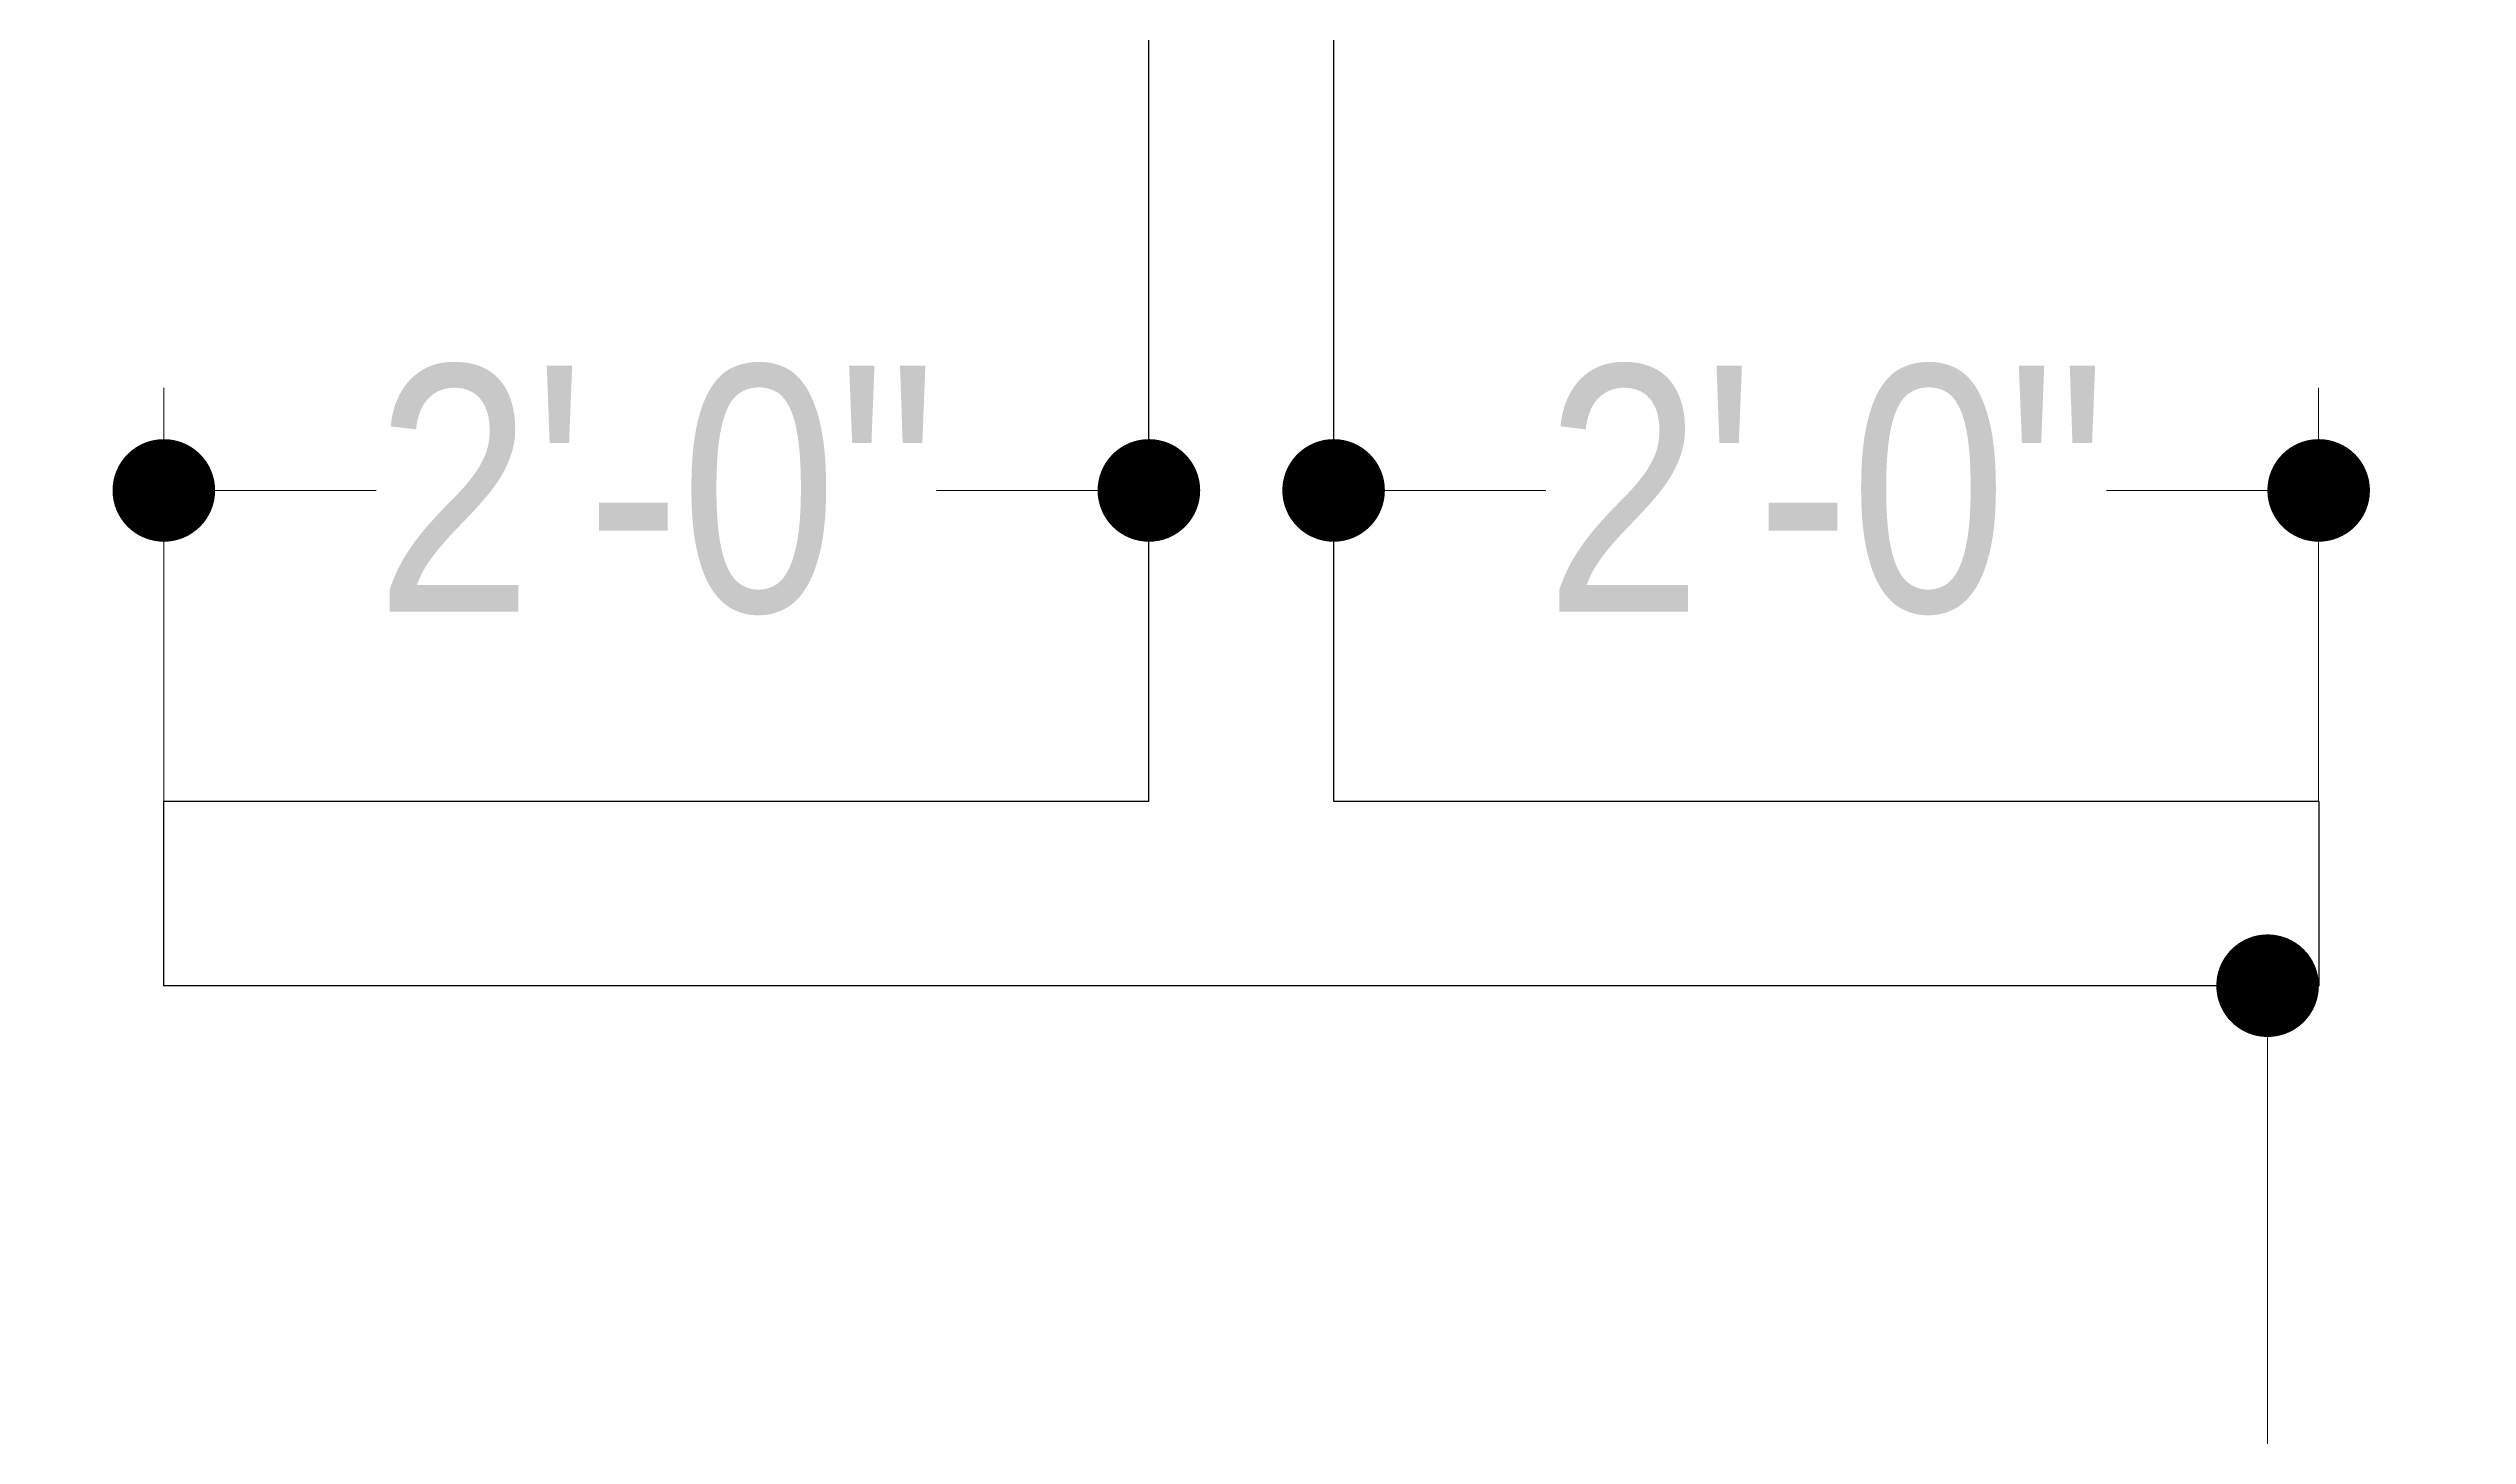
# Model space of a CAD drawing. Header units: millimetres. Extents: x 56222 to 162971, y -175692 to -121287.
# Drawn here: x 155210 to 155268.9, y -172472.6 to -172438.8 of the extents above; entities that cross this region are included whole.
import ezdxf

# ---------------------------------------------------------------- set-up
doc = ezdxf.new("R2010")
doc.units = ezdxf.units.MM
doc.header["$MEASUREMENT"] = 0
doc.header["$PDMODE"] = 35
doc.layers.get('Defpoints').update_dxf_attribs({"color": 220})
for name, color, linetype, lineweight in [('GROUND FLOOR', 7, 'Continuous', 9), ('GROUND FLOOR  ( DIM )', 7, 'Continuous', 9), ('GROUND FLOOR  ( PLINE )', 251, 'Continuous', 30)]:
    doc.layers.add(name, color=color, linetype=linetype, lineweight=lineweight)
doc.styles.add('Cn BT~6', font='swissc.ttf', dxfattribs={"height": 6})
doc.dimstyles.new('Cn BT~6', dxfattribs={"dimtxt": 0.18, "dimasz": 2.5, "dimexe": 2.5, "dimexo": 0, "dimgap": 0.09, "dimtad": 0, "dimdec": 3, "dimzin": 3, "dimdsep": 46, "dimlunit": 4, "dimtxsty": 'Cn BT~6', "dimblk": 'DOT', "dimcen": 0.09, "dimdle": 2, "dimclrd": 250, "dimclre": 250, "dimclrt": 5, "dimadec": 0, "dimazin": 0, "dimtfac": 0.75, "dimtdec": 3, "dimtofl": 0, "dimtmove": 0, "dimatfit": 3, "dimfxl": 1, "dimtolj": 1, "dimtzin": 0, "dimlwd": 15, "dimlwe": 15, "dimarcsym": 0})

# ---------------------------------------------------------------- blocks, each defined once
blk = doc.blocks.new('_Dot')
at = {"color": 0, "linetype": 'ByBlock', "lineweight": -2}
blk.add_line((-0.5, 0), (-1, 0), dxfattribs=at)
at = {"color": 0, "linetype": 'ByBlock', "const_width": 0.5}
blk.add_lwpolyline([(-0.25, 0, 1), (0.25, 0, 1)], format="xyb", close=True, dxfattribs=at)
blk = doc.blocks.new('*D132')
at = {"layer": 'Defpoints', "color": 0, "transparency": 16777216}
for p in [(155264.058, -172461.618), (155265.302, -172461.618), (155259.302, -172506.618)]:
    blk.add_point(p, dxfattribs=at)
at = {"layer": 'GROUND FLOOR  ( DIM )', "color": 250, "lineweight": 15, "transparency": 16777216}
for p, q in [((155265.302, -172461.618), (155261.558, -172461.618)), ((155264.058, -172464.118), (155264.058, -172477.259)), ((155264.058, -172504.118), (155264.058, -172490.978)), ((155259.302, -172506.618), (155266.558, -172506.618))]:
    blk.add_line(p, q, dxfattribs=at)
at = {"layer": 'GROUND FLOOR  ( DIM )', "color": 250, "lineweight": 15, "transparency": 16777216, "xscale": 2.5, "yscale": 2.5, "zscale": 2.5}
for p, rotation in [((155264.058, -172461.618), 90), ((155264.058, -172506.618), 270)]:
    blk.add_blockref('_Dot', p, dxfattribs=dict(at, rotation=rotation))
at = {"layer": 'GROUND FLOOR  ( DIM )', "color": 5, "transparency": 16777216, "insert": (155264.058, -172484.118), "char_height": 6, "attachment_point": 5, "rotation": 90, "style": 'Cn BT~6'}
blk.add_mtext('\\A1;3\'-9"', dxfattribs=at)
blk = doc.blocks.new('*D160')
at = {"layer": 'Defpoints', "color": 0, "transparency": 16777216}
for p in [(155236.802, -172449.551), (155212.802, -172457.118), (155236.802, -172457.118)]:
    blk.add_point(p, dxfattribs=at)
at = {"layer": 'GROUND FLOOR  ( DIM )', "color": 250, "lineweight": 15, "transparency": 16777216}
for p, q in [((155212.802, -172457.118), (155212.802, -172447.051)), ((155236.802, -172457.118), (155236.802, -172447.051)), ((155215.302, -172449.551), (155217.974, -172449.551)), ((155234.302, -172449.551), (155231.631, -172449.551))]:
    blk.add_line(p, q, dxfattribs=at)
at = {"layer": 'GROUND FLOOR  ( DIM )', "color": 250, "lineweight": 15, "transparency": 16777216, "xscale": 2.5, "yscale": 2.5, "zscale": 2.5, "rotation": 180}
blk.add_blockref('_Dot', (155212.802, -172449.551), dxfattribs=at)
at = {"layer": 'GROUND FLOOR  ( DIM )', "color": 250, "lineweight": 15, "transparency": 16777216, "xscale": 2.5, "yscale": 2.5, "zscale": 2.5}
blk.add_blockref('_Dot', (155236.802, -172449.551), dxfattribs=at)
at = {"layer": 'GROUND FLOOR  ( DIM )', "color": 5, "transparency": 16777216, "insert": (155224.802, -172449.551), "char_height": 6, "attachment_point": 5, "style": 'Cn BT~6'}
blk.add_mtext('\\A1;2\'-0"', dxfattribs=at)
blk = doc.blocks.new('*D168')
at = {"layer": 'Defpoints', "color": 0, "transparency": 16777216}
for p in [(155265.302, -172449.551), (155241.302, -172457.118), (155265.302, -172457.118)]:
    blk.add_point(p, dxfattribs=at)
at = {"layer": 'GROUND FLOOR  ( DIM )', "color": 250, "lineweight": 15, "transparency": 16777216}
for p, q in [((155241.302, -172457.118), (155241.302, -172447.051)), ((155265.302, -172457.118), (155265.302, -172447.051)), ((155243.802, -172449.551), (155246.474, -172449.551)), ((155262.802, -172449.551), (155260.131, -172449.551))]:
    blk.add_line(p, q, dxfattribs=at)
at = {"layer": 'GROUND FLOOR  ( DIM )', "color": 250, "lineweight": 15, "transparency": 16777216, "xscale": 2.5, "yscale": 2.5, "zscale": 2.5, "rotation": 180}
blk.add_blockref('_Dot', (155241.302, -172449.551), dxfattribs=at)
at = {"layer": 'GROUND FLOOR  ( DIM )', "color": 250, "lineweight": 15, "transparency": 16777216, "xscale": 2.5, "yscale": 2.5, "zscale": 2.5}
blk.add_blockref('_Dot', (155265.302, -172449.551), dxfattribs=at)
at = {"layer": 'GROUND FLOOR  ( DIM )', "color": 5, "transparency": 16777216, "insert": (155253.302, -172449.551), "char_height": 6, "attachment_point": 5, "style": 'Cn BT~6'}
blk.add_mtext('\\A1;2\'-0"', dxfattribs=at)

msp = doc.modelspace()

# ---------------------------------------------------------------- linework, layer by layer
at = {"layer": 'GROUND FLOOR'}
for p, q in [((155236.8023, -172328.11813), (155236.8023, -172457.11813)), ((155241.3023, -172328.11813), (155241.3023, -172457.11813)), ((155236.8023, -172457.11813), (155212.8023, -172457.11813)), ((155212.8023, -172461.61813), (155212.8023, -172457.11813)), ((155241.3023, -172457.11813), (155265.3023, -172457.11813)), ((155265.3023, -172457.11813), (155265.3023, -172461.61813)), ((155265.3023, -172461.61813), (155212.8023, -172461.61813))]:
    msp.add_line(p, q, dxfattribs=at)
at = {"layer": 'GROUND FLOOR  ( PLINE )'}
msp.add_lwpolyline([(155163.3023, -172319.11813), (155295.3023, -172319.11813), (155295.3023, -172328.11813), (155241.3023, -172328.11813), (155241.3023, -172457.11813), (155265.3023, -172457.11813), (155265.3023, -172461.61813), (155212.8023, -172461.61813), (155212.8023, -172457.11813), (155236.8023, -172457.11813), (155236.8023, -172328.11813), (155163.3023, -172328.11813)], close=True, dxfattribs=at)

# ---------------------------------------------------------------- dimensions: what is measured, and where the dimension line sits
at = {"layer": 'GROUND FLOOR  ( DIM )'}
for base, p1, p2, picture, middle in [((155236.8023, -172449.55117), (155212.8023, -172457.11813), (155236.8023, -172457.11813), '*D160', (155224.8023, -172449.55117)), ((155265.3023, -172449.55117), (155241.3023, -172457.11813), (155265.3023, -172457.11813), '*D168', (155253.3023, -172449.55117))]:
    dim = msp.add_linear_dim(base=base, p1=p1, p2=p2, dimstyle='Cn BT~6', dxfattribs=at)
    dim.commit()
    dim.dimension.update_dxf_attribs({"geometry": picture, "text_midpoint": middle})
dim = msp.add_linear_dim(base=(155264.05826, -172461.61813), p1=(155259.3023, -172506.61813), p2=(155265.3023, -172461.61813), angle=90, dimstyle='Cn BT~6', dxfattribs=at)
dim.commit()
dim.dimension.update_dxf_attribs({"geometry": '*D132', "text_midpoint": (155264.05826, -172484.11813)})

doc.saveas('drawing.dxf')
